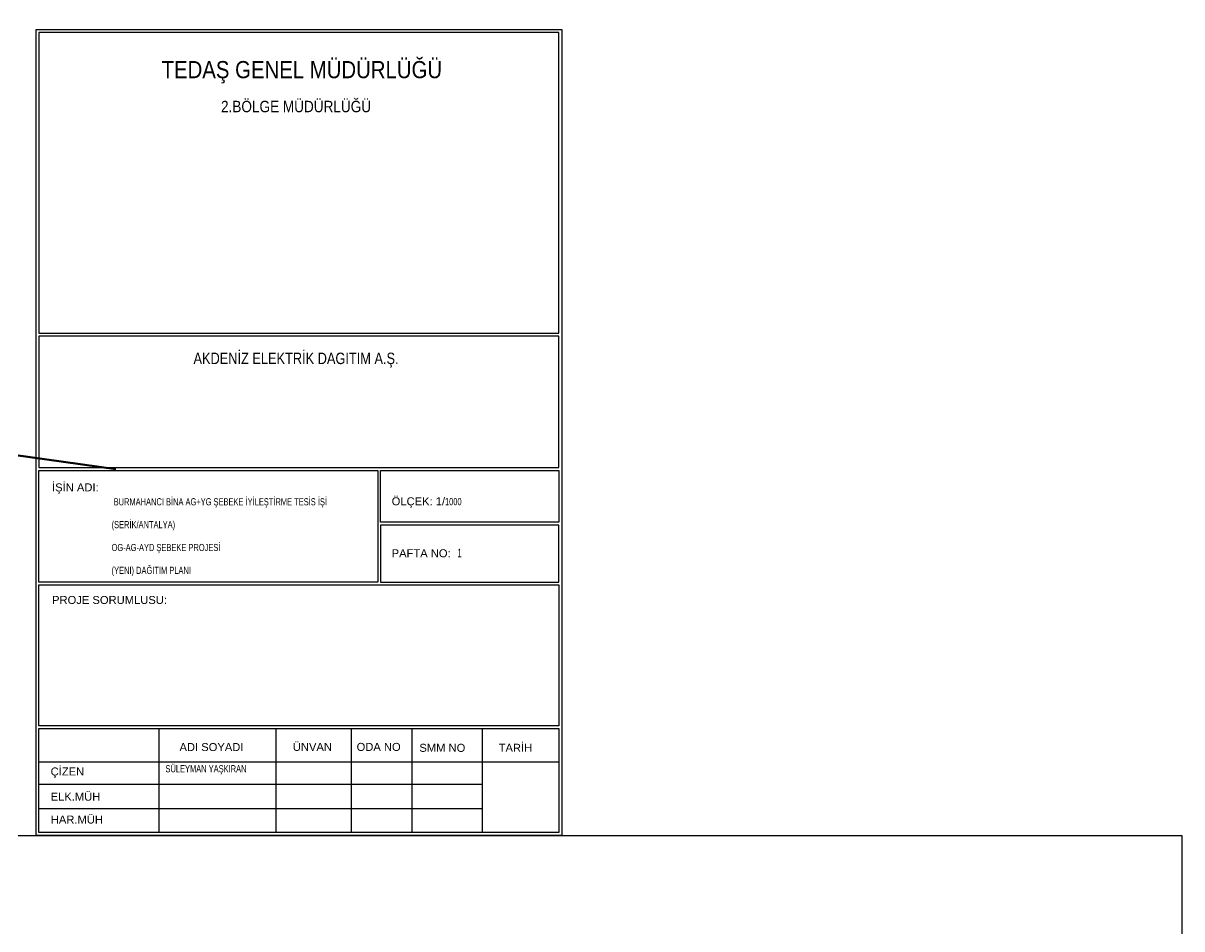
# Model space of a CAD drawing. Header units: millimetres. Extents: x 593538 to 596486, y 4087277 to 4091598.
# Drawn here: x 595887 to 596292.5, y 4090484.8 to 4090801.7 of the extents above; entities that cross this region are included whole.
import ezdxf
from ezdxf.enums import TextEntityAlignment as Align

# ---------------------------------------------------------------- set-up
doc = ezdxf.new("R2010")
doc.units = ezdxf.units.MM
doc.layers.add('ANTET', color=250, linetype='Continuous')
doc.layers.add('KULLANICI', color=1, linetype='Continuous', lineweight=25)
doc.styles.get("Standard").update_dxf_attribs({"font": 'Arial'})

# ---------------------------------------------------------------- blocks, each defined once
blk = doc.blocks.new('SEMBOL_UST1')
at = {"layer": 'ANTET', "linetype": 'ByBlock'}
for p, q in [((41.99, 37.39), (41.99, 1.01)), ((82.93, 37.39), (82.93, 1.01)), ((109.3, 37.39), (109.3, 1.01)), ((130.5, 37.39), (130.5, 1.01)), ((155.16, 37.39), (155.16, 1.01)), ((0, 25.8), (182.02, 25.8)), ((0, 17.92), (155.16, 17.92)), ((0, 9.47), (155.16, 9.47)), ((93.55, 0), (183.03, 0))]:
    blk.add_line(p, q, dxfattribs=at)
at = {"layer": 'ANTET', "linetype": 'ByBlock', "flags": 128}
for points in [[(-1.01, 0), (-1.01, 282), (183.03, 282), (183.03, 0)], [(118.58, 88.67), (0, 88.67), (0, 127.72), (118.58, 127.72)], [(182.02, 109.59), (119.55, 109.59), (119.55, 127.72), (182.02, 127.72)], [(182.02, 108.58), (119.58, 108.58), (119.58, 88.67), (182.02, 88.67)], [(0, 87.66), (182.02, 87.66), (182.02, 38.39), (0, 38.39)], [(0, 37.39), (182.02, 37.39), (182.02, 1.01), (0, 1.01)]]:
    blk.add_lwpolyline(points, close=True, dxfattribs=at)
for points in [[(0, 175.72), (182.02, 175.72), (182.02, 280.99), (0, 280.99), (0, 175.72)], [(0, 128.73), (182.02, 128.73), (182.02, 174.72), (0, 174.72), (0, 128.73)]]:
    blk.add_lwpolyline(points, dxfattribs=at)
at = {"layer": 'ANTET', "linetype": 'ByBlock'}
for s, p in [('İŞİN ADI:', (4.61, 120.38)), ('ÖLÇEK: 1/', (123.46, 115.51)), ('PAFTA NO:', (123.46, 97.33)), ('PROJE SORUMLUSU:', (4.61, 80.99)), ('ÜNVAN', (88.87, 29.57)), ('TARİH', (160.91, 29.25)), ('ADI SOYADI', (49.21, 29.52)), ('ODA NO', (111.19, 29.57)), ('SMM NO', (133.16, 29.25)), ('ÇİZEN', (4.11, 20.97)), ('ELK.MÜH', (4.11, 12.16)), ('HAR.MÜH', (4.17, 4.14))]:
    blk.add_text(s, height=2.8, dxfattribs=at).set_placement(p)

msp = doc.modelspace()

# ---------------------------------------------------------------- linework, layer by layer
at = {"layer": 'ANTET', "flags": 128}
msp.add_lwpolyline([(593952.5, 4089437.5), (593952.5, 4090517.5), (596292.5, 4090517.5), (596292.5, 4089437.5), (593952.5, 4089437.5)], close=True, dxfattribs=at)
at = {"layer": 'KULLANICI', "color": 6, "lineweight": 200, "flags": 128}
msp.add_lwpolyline([(594612.04, 4090825.43), (595023.3, 4090771.14), (595919.47, 4090645.63)], dxfattribs=at)
at = {"layer": 'KULLANICI', "flags": 128}
msp.add_lwpolyline([(594612.04, 4090825.43), (595023.3, 4090771.14), (595919.47, 4090645.63)], dxfattribs=at)
msp.add_lwpolyline([(594612.04, 4090825.43), (595023.3, 4090771.14), (595919.47, 4090645.63)], dxfattribs=at)

# ---------------------------------------------------------------- block references
at = {"layer": 'ANTET'}
msp.add_blockref('SEMBOL_UST1', (595892.5, 4090517.5), dxfattribs=at)

# ---------------------------------------------------------------- texts
for s, height, width, p in [('TEDAŞ GENEL MÜDÜRLÜĞÜ', 6, 0.85, (595984.52, 4090785.46)), ('2.BÖLGE MÜDÜRLÜĞÜ', 4, 0.85, (595982.5, 4090772.55)), ('AKDENİZ ELEKTRİK DAGITIM A.Ş.', 4, 0.8, (595982.5, 4090684.43)), ('1000', 2.5, 0.6, (596037.53, 4090634.3))]:
    msp.add_text(s, height=height, dxfattribs=dict(at, width=width)).set_placement(p, align=Align.MIDDLE_CENTER)
at = {"layer": 'ANTET', "width": 0.6}
for s, p in [(' BURMAHANCI BİNA AG+YG ŞEBEKE İYİLEŞTİRME TESİS İŞİ', (595917.94, 4090633)), ('(SERİK/ANTALYA)', (595917.94, 4090625)), ('OG-AG-AYD ŞEBEKE PROJESİ', (595917.94, 4090617)), ('(YENI) DAĞITIM PLANI', (595917.94, 4090609)), ('SÜLEYMAN YAŞKIRAN', (595936.8, 4090539.59))]:
    msp.add_text(s, height=2.5, dxfattribs=at).set_placement(p)
msp.add_text('  1', height=3, dxfattribs=at).set_placement((596037.53, 4090616.3), align=Align.MIDDLE_LEFT)

doc.saveas('drawing.dxf')
